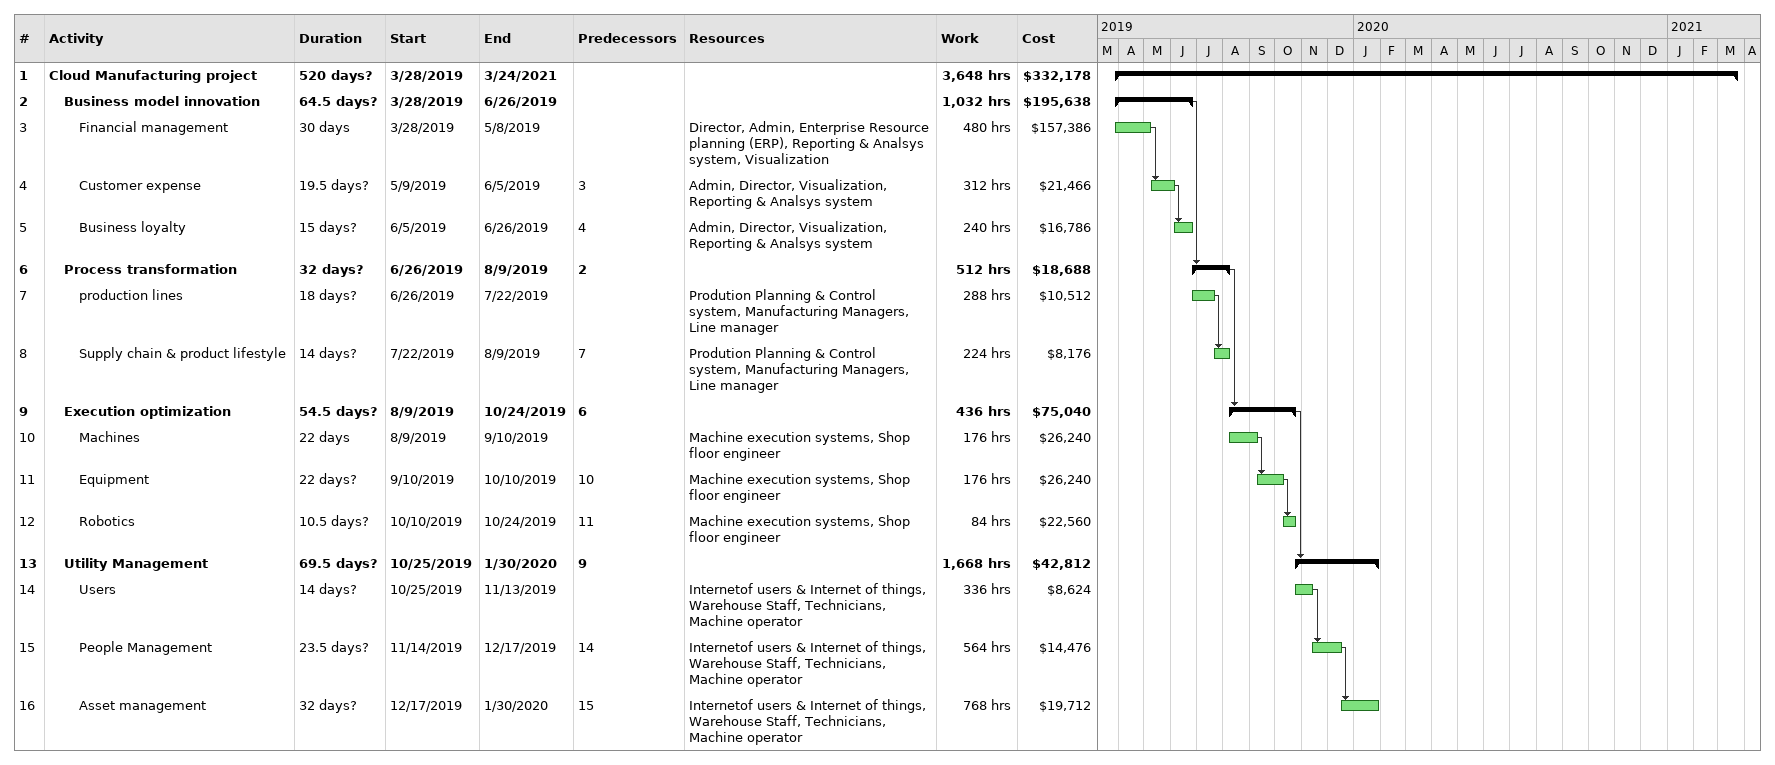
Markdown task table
| ID | Level | Task | Duration | Start | Finish | Predecessors | Resources | Work (h) | Cost ($) |
|---|---|---|---|---|---|---|---|---|---|
| 1 | 1 | **Cloud Manufacturing project** | 520d? | 2019-03-28 | 2021-03-24 |  |  | 3648 | 332178 |
| 2 | 2 | **Business model innovation** | 64.5d? | 2019-03-28 | 2019-06-26 |  |  | 1032 | 195638 |
| 3 | 3 | Financial management | 30d | 2019-03-28 | 2019-05-08 |  | Director, Admin, Enterprise Resource planning (ERP), Reporting & Analsys system, Visualization | 480 | 157386 |
| 4 | 3 | Customer expense | 19.5d? | 2019-05-09 | 2019-06-05 | 3 | Admin, Director, Visualization, Reporting & Analsys system | 312 | 21466 |
| 5 | 3 | Business loyalty | 15d? | 2019-06-05 | 2019-06-26 | 4 | Admin, Director, Visualization, Reporting & Analsys system | 240 | 16786 |
| 6 | 2 | **Process transformation** | 32d? | 2019-06-26 | 2019-08-09 | 2 |  | 512 | 18688 |
| 7 | 3 | production lines | 18d? | 2019-06-26 | 2019-07-22 |  | Prodution Planning & Control system, Manufacturing Managers, Line manager | 288 | 10512 |
| 8 | 3 | Supply chain & product lifestyle | 14d? | 2019-07-22 | 2019-08-09 | 7 | Prodution Planning & Control system, Manufacturing Managers, Line manager | 224 | 8176 |
| 9 | 2 | **Execution optimization** | 54.5d? | 2019-08-09 | 2019-10-24 | 6 |  | 436 | 75040 |
| 10 | 3 | Machines | 22d | 2019-08-09 | 2019-09-10 |  | Machine execution systems, Shop floor engineer | 176 | 26240 |
| 11 | 3 | Equipment | 22d? | 2019-09-10 | 2019-10-10 | 10 | Machine execution systems, Shop floor engineer | 176 | 26240 |
| 12 | 3 | Robotics | 10.5d? | 2019-10-10 | 2019-10-24 | 11 | Machine execution systems, Shop floor engineer | 84 | 22560 |
| 13 | 2 | **Utility Management** | 69.5d? | 2019-10-25 | 2020-01-30 | 9 |  | 1668 | 42812 |
| 14 | 3 | Users | 14d? | 2019-10-25 | 2019-11-13 |  | Internetof users & Internet of things, Warehouse Staff, Technicians, Machine operator | 336 | 8624 |
| 15 | 3 | People Management | 23.5d? | 2019-11-14 | 2019-12-17 | 14 | Internetof users & Internet of things, Warehouse Staff, Technicians, Machine operator | 564 | 14476 |
| 16 | 3 | Asset management | 32d? | 2019-12-17 | 2020-01-30 | 15 | Internetof users & Internet of things, Warehouse Staff, Technicians, Machine operator | 768 | 19712 |
